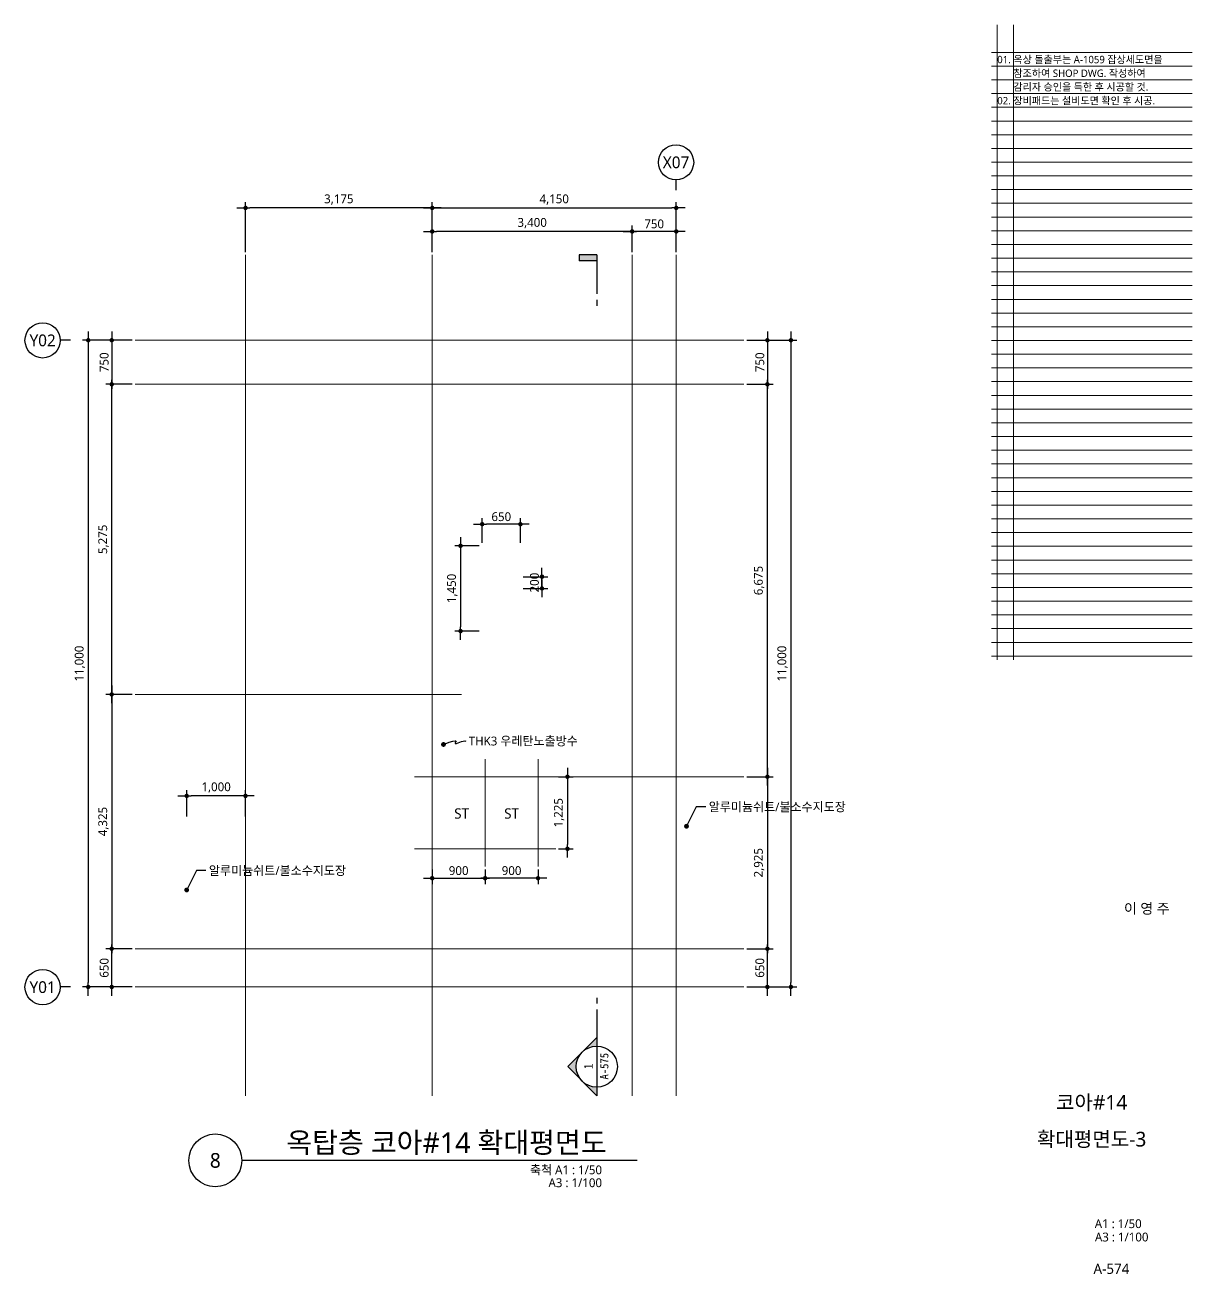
# Model space of a CAD drawing. Header units: millimetres. Extents: x 1467181 to 1720354, y 836037 to 895281.
# Drawn here: x 1700508 to 1720354, y 874037 to 895281 of the extents above; entities that cross this region are included whole.
import ezdxf
from ezdxf.enums import TextEntityAlignment as Align

# ---------------------------------------------------------------- set-up
doc = ezdxf.new("R2010")
doc.units = ezdxf.units.MM
doc.header["$MEASUREMENT"] = 0
doc.linetypes.add('CEN', pattern=[62, 60, -1, 0, -1])
doc.layers.get('0').update_dxf_attribs({"linetype": 'CONTINUOUS'})
for name, color, linetype, lineweight in [('A-AXIS-BUBL', 7, 'CONTINUOUS', 25), ('A-BORD-TEXT', 3, 'CONTINUOUS', 25), ('A-CNTL', 1, 'CEN', 15), ('A-DIMS', 7, 'CONTINUOUS', 25), ('A-MKXS-LEAD', 7, 'CONTINUOUS', 25), ('A-MKXS-MAK1', 3, 'CONTINUOUS', 25), ('A-MKXS-TEXT1', 3, 'CONTINUOUS', 25), ('A-MKXS-TEXT2', 7, 'CONTINUOUS', 25), ('A-MKXX-NAME', 3, 'CONTINUOUS', 25), ('A-XXXX-SYMB', 7, 'CONTINUOUS', 25), ('A-XXXX-TXT1', 3, 'CONTINUOUS', 25), ('A-XXXX-TXT2', 3, 'CONTINUOUS', 25)]:
    doc.layers.add(name, color=color, linetype=linetype, lineweight=lineweight)
doc.layers.add('A-XXXX-NPLT', color=144, linetype='CONTINUOUS', lineweight=15, plot=False)
doc.styles.add('HY울릉도L', font='')
doc.styles.add('돋움체', font='')
doc.styles.add('맑은 고딕', font='malgun.ttf')
doc.styles.add('맑은고딕', font='malgun.ttf')
doc.styles.get('HY울릉도L').set_extended_font_data('HYwulM')
doc.styles.get('돋움체').set_extended_font_data('DotumChe')
doc.dimstyles.new('CDIM', dxfattribs={"dimtxt": 3, "dimasz": 1.5, "dimexe": 2, "dimexo": 1, "dimgap": 1, "dimtad": 1, "dimdec": 0, "dimrnd": 0.5, "dimzin": 0, "dimdsep": 32, "dimlunit": 6, "dimtxsty": 'HY울릉도L', "dimblk1": '_CIDOT', "dimblk2": '_CIDOT', "dimsah": 1, "dimcen": 5.5, "dimclrd": 2, "dimclre": 2, "dimclrt": 7, "dimadec": 0, "dimazin": 0, "dimtfac": 1, "dimtdec": 0, "dimtix": 1, "dimtmove": 2, "dimatfit": 1, "dimldrblk": '_CIDOT', "dimfxl": 1, "dimtolj": 1, "dimtzin": 0, "dimlwd": -1, "dimarcsym": 0})

# ---------------------------------------------------------------- blocks, each defined once
blk = doc.blocks.new('_CIDOT')
at = {"color": 0, "linetype": 'ByBlock'}
blk.add_line((2, 0), (-1, 0), dxfattribs=at)
at = {"color": 0, "linetype": 'ByBlock', "const_width": 0.5}
blk.add_lwpolyline([(-0.25, 0, 1), (0.25, 0, 1)], format="xyb", close=True, dxfattribs=at)
blk = doc.blocks.new('*D498')
at = {"layer": 'A-DIMS', "lineweight": -2, "transparency": 16777216}
for p, q in [((1710833, 891419), (1710833, 891869)), ((1711583, 891419), (1711583, 891869))]:
    blk.add_line(p, q, dxfattribs=at)
at = {"layer": 'A-DIMS', "transparency": 16777216}
blk.add_line((1711508, 891769), (1710908, 891769), dxfattribs=at)
at = {"layer": 'A-DIMS', "transparency": 16777216, "xscale": 75, "yscale": 75, "zscale": 75, "rotation": 180}
blk.add_blockref('_CIDOT', (1710833, 891769), dxfattribs=at)
at = {"layer": 'A-DIMS', "transparency": 16777216, "xscale": 75, "yscale": 75, "zscale": 75}
blk.add_blockref('_CIDOT', (1711583, 891769), dxfattribs=at)
at = {"layer": 'A-DIMS', "color": 3, "transparency": 16777216, "insert": (1711208, 891897), "char_height": 150, "attachment_point": 5, "style": '맑은고딕'}
blk.add_mtext('\\A1;750', dxfattribs=at)
blk = doc.blocks.new('*D499')
at = {"layer": 'A-DIMS', "lineweight": -2, "transparency": 16777216}
for p, q in [((1707433, 891419), (1707433, 891869)), ((1710833, 891419), (1710833, 891869))]:
    blk.add_line(p, q, dxfattribs=at)
at = {"layer": 'A-DIMS', "transparency": 16777216}
blk.add_line((1710758, 891769), (1707508, 891769), dxfattribs=at)
at = {"layer": 'A-DIMS', "transparency": 16777216, "xscale": 75, "yscale": 75, "zscale": 75, "rotation": 180}
blk.add_blockref('_CIDOT', (1707433, 891769), dxfattribs=at)
at = {"layer": 'A-DIMS', "transparency": 16777216, "xscale": 75, "yscale": 75, "zscale": 75}
blk.add_blockref('_CIDOT', (1710833, 891769), dxfattribs=at)
at = {"layer": 'A-DIMS', "color": 3, "transparency": 16777216, "insert": (1709133, 891909), "char_height": 150, "attachment_point": 5, "style": '맑은고딕'}
blk.add_mtext('\\A1;3,400', dxfattribs=at)
blk = doc.blocks.new('*D500')
at = {"layer": 'A-DIMS', "lineweight": -2, "transparency": 16777216}
for p, q in [((1702333, 889169), (1701883, 889169)), ((1702333, 883894), (1701883, 883894))]:
    blk.add_line(p, q, dxfattribs=at)
at = {"layer": 'A-DIMS', "transparency": 16777216}
blk.add_line((1701983, 883969), (1701983, 889094), dxfattribs=at)
at = {"layer": 'A-DIMS', "transparency": 16777216, "xscale": 75, "yscale": 75, "zscale": 75}
for p, rotation in [((1701983, 889169), 90), ((1701983, 883894), 270)]:
    blk.add_blockref('_CIDOT', p, dxfattribs=dict(at, rotation=rotation))
at = {"layer": 'A-DIMS', "color": 3, "transparency": 16777216, "insert": (1701843, 886532), "char_height": 150, "attachment_point": 5, "rotation": 90, "style": '맑은고딕'}
blk.add_mtext('\\A1;5,275', dxfattribs=at)
blk = doc.blocks.new('*D501')
at = {"layer": 'A-DIMS', "lineweight": -2, "transparency": 16777216}
for p, q in [((1702333, 889919), (1701883, 889919)), ((1702333, 889169), (1701883, 889169))]:
    blk.add_line(p, q, dxfattribs=at)
at = {"layer": 'A-DIMS', "transparency": 16777216}
blk.add_line((1701983, 889844), (1701983, 889244), dxfattribs=at)
at = {"layer": 'A-DIMS', "transparency": 16777216, "xscale": 75, "yscale": 75, "zscale": 75}
for p, rotation in [((1701983, 889919), 90), ((1701983, 889169), 270)]:
    blk.add_blockref('_CIDOT', p, dxfattribs=dict(at, rotation=rotation))
at = {"layer": 'A-DIMS', "color": 3, "transparency": 16777216, "insert": (1701855, 889544), "char_height": 150, "attachment_point": 5, "rotation": 90, "style": '맑은고딕'}
blk.add_mtext('\\A1;750', dxfattribs=at)
blk = doc.blocks.new('*D502')
at = {"layer": 'A-DIMS', "lineweight": -2, "transparency": 16777216}
for p, q in [((1702333, 889919), (1701483, 889919)), ((1702333, 878919), (1701483, 878919))]:
    blk.add_line(p, q, dxfattribs=at)
at = {"layer": 'A-DIMS', "transparency": 16777216}
blk.add_line((1701583, 889844), (1701583, 878994), dxfattribs=at)
at = {"layer": 'A-DIMS', "transparency": 16777216, "xscale": 75, "yscale": 75, "zscale": 75}
for p, rotation in [((1701583, 889919), 90), ((1701583, 878919), 270)]:
    blk.add_blockref('_CIDOT', p, dxfattribs=dict(at, rotation=rotation))
at = {"layer": 'A-DIMS', "color": 3, "transparency": 16777216, "insert": (1701442, 884419), "char_height": 150, "attachment_point": 5, "rotation": 90, "style": '맑은고딕'}
blk.add_mtext('\\A1;11,000', dxfattribs=at)
blk = doc.blocks.new('*D503')
at = {"layer": 'A-DIMS', "lineweight": -2, "transparency": 16777216}
for p, q in [((1702333, 883894), (1701883, 883894)), ((1702333, 879569), (1701883, 879569))]:
    blk.add_line(p, q, dxfattribs=at)
at = {"layer": 'A-DIMS', "transparency": 16777216}
blk.add_line((1701983, 883819), (1701983, 879644), dxfattribs=at)
at = {"layer": 'A-DIMS', "transparency": 16777216, "xscale": 75, "yscale": 75, "zscale": 75}
for p, rotation in [((1701983, 883894), 90), ((1701983, 879569), 270)]:
    blk.add_blockref('_CIDOT', p, dxfattribs=dict(at, rotation=rotation))
at = {"layer": 'A-DIMS', "color": 3, "transparency": 16777216, "insert": (1701843, 881732), "char_height": 150, "attachment_point": 5, "rotation": 90, "style": '맑은고딕'}
blk.add_mtext('\\A1;4,325', dxfattribs=at)
blk = doc.blocks.new('*D504')
at = {"layer": 'A-DIMS', "lineweight": -2, "transparency": 16777216}
for p, q in [((1702333, 879569), (1701883, 879569)), ((1702333, 878919), (1701883, 878919))]:
    blk.add_line(p, q, dxfattribs=at)
at = {"layer": 'A-DIMS', "transparency": 16777216}
blk.add_line((1701983, 878994), (1701983, 879494), dxfattribs=at)
at = {"layer": 'A-DIMS', "transparency": 16777216, "xscale": 75, "yscale": 75, "zscale": 75}
for p, rotation in [((1701983, 879569), 90), ((1701983, 878919), 270)]:
    blk.add_blockref('_CIDOT', p, dxfattribs=dict(at, rotation=rotation))
at = {"layer": 'A-DIMS', "color": 3, "transparency": 16777216, "insert": (1701855, 879244), "char_height": 150, "attachment_point": 5, "rotation": 90, "style": '맑은고딕'}
blk.add_mtext('\\A1;650', dxfattribs=at)
blk = doc.blocks.new('*D505')
at = {"layer": 'A-DIMS', "lineweight": -2, "transparency": 16777216}
for p, q in [((1708333, 880919), (1708333, 880669)), ((1709233, 880919), (1709233, 880669))]:
    blk.add_line(p, q, dxfattribs=at)
at = {"layer": 'A-DIMS', "transparency": 16777216}
blk.add_line((1709158, 880769), (1708408, 880769), dxfattribs=at)
at = {"layer": 'A-DIMS', "transparency": 16777216, "xscale": 75, "yscale": 75, "zscale": 75, "rotation": 180}
blk.add_blockref('_CIDOT', (1708333, 880769), dxfattribs=at)
at = {"layer": 'A-DIMS', "transparency": 16777216, "xscale": 75, "yscale": 75, "zscale": 75}
blk.add_blockref('_CIDOT', (1709233, 880769), dxfattribs=at)
at = {"layer": 'A-DIMS', "color": 3, "transparency": 16777216, "insert": (1708783, 880897), "char_height": 150, "attachment_point": 5, "style": '맑은고딕'}
blk.add_mtext('\\A1;900', dxfattribs=at)
blk = doc.blocks.new('*D506')
at = {"layer": 'A-DIMS', "lineweight": -2, "transparency": 16777216}
for p, q in [((1707433, 880919), (1707433, 880669)), ((1708333, 880919), (1708333, 880669))]:
    blk.add_line(p, q, dxfattribs=at)
at = {"layer": 'A-DIMS', "transparency": 16777216}
blk.add_line((1707508, 880769), (1708258, 880769), dxfattribs=at)
at = {"layer": 'A-DIMS', "transparency": 16777216, "xscale": 75, "yscale": 75, "zscale": 75, "rotation": 180}
blk.add_blockref('_CIDOT', (1707433, 880769), dxfattribs=at)
at = {"layer": 'A-DIMS', "transparency": 16777216, "xscale": 75, "yscale": 75, "zscale": 75}
blk.add_blockref('_CIDOT', (1708333, 880769), dxfattribs=at)
at = {"layer": 'A-DIMS', "color": 3, "transparency": 16777216, "insert": (1707883, 880897), "char_height": 150, "attachment_point": 5, "style": '맑은고딕'}
blk.add_mtext('\\A1;900', dxfattribs=at)
blk = doc.blocks.new('*D507')
at = {"layer": 'A-DIMS', "lineweight": -2, "transparency": 16777216}
for p, q in [((1709583, 882494), (1709833, 882494)), ((1709583, 881269), (1709833, 881269))]:
    blk.add_line(p, q, dxfattribs=at)
at = {"layer": 'A-DIMS', "transparency": 16777216}
blk.add_line((1709733, 882419), (1709733, 881344), dxfattribs=at)
at = {"layer": 'A-DIMS', "transparency": 16777216, "xscale": 75, "yscale": 75, "zscale": 75}
for p, rotation in [((1709733, 882494), 90), ((1709733, 881269), 270)]:
    blk.add_blockref('_CIDOT', p, dxfattribs=dict(at, rotation=rotation))
at = {"layer": 'A-DIMS', "color": 3, "transparency": 16777216, "insert": (1709592, 881882), "char_height": 150, "attachment_point": 5, "rotation": 90, "style": '맑은고딕'}
blk.add_mtext('\\A1;1,225', dxfattribs=at)
blk = doc.blocks.new('*D508')
at = {"layer": 'A-DIMS', "lineweight": -2, "transparency": 16777216}
for p, q in [((1707433, 891419), (1707433, 892269)), ((1711583, 891419), (1711583, 892269))]:
    blk.add_line(p, q, dxfattribs=at)
at = {"layer": 'A-DIMS', "transparency": 16777216}
blk.add_line((1707508, 892169), (1711508, 892169), dxfattribs=at)
at = {"layer": 'A-DIMS', "transparency": 16777216, "xscale": 75, "yscale": 75, "zscale": 75, "rotation": 180}
blk.add_blockref('_CIDOT', (1707433, 892169), dxfattribs=at)
at = {"layer": 'A-DIMS', "transparency": 16777216, "xscale": 75, "yscale": 75, "zscale": 75}
blk.add_blockref('_CIDOT', (1711583, 892169), dxfattribs=at)
at = {"layer": 'A-DIMS', "color": 3, "transparency": 16777216, "insert": (1709508, 892310), "char_height": 150, "attachment_point": 5, "style": '맑은고딕'}
blk.add_mtext('\\A1;4,150', dxfattribs=at)
blk = doc.blocks.new('*D509')
at = {"layer": 'A-DIMS', "lineweight": -2, "transparency": 16777216}
for p, q in [((1704258, 891419), (1704258, 892269)), ((1707433, 891419), (1707433, 892269))]:
    blk.add_line(p, q, dxfattribs=at)
at = {"layer": 'A-DIMS', "transparency": 16777216}
blk.add_line((1707358, 892169), (1704333, 892169), dxfattribs=at)
at = {"layer": 'A-DIMS', "transparency": 16777216, "xscale": 75, "yscale": 75, "zscale": 75, "rotation": 180}
blk.add_blockref('_CIDOT', (1704258, 892169), dxfattribs=at)
at = {"layer": 'A-DIMS', "transparency": 16777216, "xscale": 75, "yscale": 75, "zscale": 75}
blk.add_blockref('_CIDOT', (1707433, 892169), dxfattribs=at)
at = {"layer": 'A-DIMS', "color": 3, "transparency": 16777216, "insert": (1705845, 892310), "char_height": 150, "attachment_point": 5, "style": '맑은고딕'}
blk.add_mtext('\\A1;3,175', dxfattribs=at)
blk = doc.blocks.new('*D510')
at = {"layer": 'A-DIMS', "lineweight": -2, "transparency": 16777216}
for p, q in [((1712783, 889169), (1713233, 889169)), ((1712783, 882494), (1713233, 882494))]:
    blk.add_line(p, q, dxfattribs=at)
at = {"layer": 'A-DIMS', "transparency": 16777216}
blk.add_line((1713133, 882569), (1713133, 889094), dxfattribs=at)
at = {"layer": 'A-DIMS', "transparency": 16777216, "xscale": 75, "yscale": 75, "zscale": 75}
for p, rotation in [((1713133, 889169), 90), ((1713133, 882494), 270)]:
    blk.add_blockref('_CIDOT', p, dxfattribs=dict(at, rotation=rotation))
at = {"layer": 'A-DIMS', "color": 3, "transparency": 16777216, "insert": (1712993, 885832), "char_height": 150, "attachment_point": 5, "rotation": 90, "style": '맑은고딕'}
blk.add_mtext('\\A1;6,675', dxfattribs=at)
blk = doc.blocks.new('*D511')
at = {"layer": 'A-DIMS', "lineweight": -2, "transparency": 16777216}
for p, q in [((1712783, 889919), (1713233, 889919)), ((1712783, 889169), (1713233, 889169))]:
    blk.add_line(p, q, dxfattribs=at)
at = {"layer": 'A-DIMS', "transparency": 16777216}
blk.add_line((1713133, 889844), (1713133, 889244), dxfattribs=at)
at = {"layer": 'A-DIMS', "transparency": 16777216, "xscale": 75, "yscale": 75, "zscale": 75}
for p, rotation in [((1713133, 889919), 90), ((1713133, 889169), 270)]:
    blk.add_blockref('_CIDOT', p, dxfattribs=dict(at, rotation=rotation))
at = {"layer": 'A-DIMS', "color": 3, "transparency": 16777216, "insert": (1713005, 889544), "char_height": 150, "attachment_point": 5, "rotation": 90, "style": '맑은고딕'}
blk.add_mtext('\\A1;750', dxfattribs=at)
blk = doc.blocks.new('*D512')
at = {"layer": 'A-DIMS', "lineweight": -2, "transparency": 16777216}
for p, q in [((1712783, 889919), (1713633, 889919)), ((1712783, 878919), (1713633, 878919))]:
    blk.add_line(p, q, dxfattribs=at)
at = {"layer": 'A-DIMS', "transparency": 16777216}
blk.add_line((1713533, 889844), (1713533, 878994), dxfattribs=at)
at = {"layer": 'A-DIMS', "transparency": 16777216, "xscale": 75, "yscale": 75, "zscale": 75}
for p, rotation in [((1713533, 889919), 90), ((1713533, 878919), 270)]:
    blk.add_blockref('_CIDOT', p, dxfattribs=dict(at, rotation=rotation))
at = {"layer": 'A-DIMS', "color": 3, "transparency": 16777216, "insert": (1713392, 884419), "char_height": 150, "attachment_point": 5, "rotation": 90, "style": '맑은고딕'}
blk.add_mtext('\\A1;11,000', dxfattribs=at)
blk = doc.blocks.new('*D513')
at = {"layer": 'A-DIMS', "lineweight": -2, "transparency": 16777216}
for p, q in [((1712783, 882494), (1713233, 882494)), ((1712783, 879569), (1713233, 879569))]:
    blk.add_line(p, q, dxfattribs=at)
at = {"layer": 'A-DIMS', "transparency": 16777216}
blk.add_line((1713133, 882419), (1713133, 879644), dxfattribs=at)
at = {"layer": 'A-DIMS', "transparency": 16777216, "xscale": 75, "yscale": 75, "zscale": 75}
for p, rotation in [((1713133, 882494), 90), ((1713133, 879569), 270)]:
    blk.add_blockref('_CIDOT', p, dxfattribs=dict(at, rotation=rotation))
at = {"layer": 'A-DIMS', "color": 3, "transparency": 16777216, "insert": (1712993, 881032), "char_height": 150, "attachment_point": 5, "rotation": 90, "style": '맑은고딕'}
blk.add_mtext('\\A1;2,925', dxfattribs=at)
blk = doc.blocks.new('*D514')
at = {"layer": 'A-DIMS', "lineweight": -2, "transparency": 16777216}
for p, q in [((1712783, 879569), (1713233, 879569)), ((1712783, 878919), (1713233, 878919))]:
    blk.add_line(p, q, dxfattribs=at)
at = {"layer": 'A-DIMS', "transparency": 16777216}
blk.add_line((1713133, 878994), (1713133, 879494), dxfattribs=at)
at = {"layer": 'A-DIMS', "transparency": 16777216, "xscale": 75, "yscale": 75, "zscale": 75}
for p, rotation in [((1713133, 879569), 90), ((1713133, 878919), 270)]:
    blk.add_blockref('_CIDOT', p, dxfattribs=dict(at, rotation=rotation))
at = {"layer": 'A-DIMS', "color": 3, "transparency": 16777216, "insert": (1713005, 879244), "char_height": 150, "attachment_point": 5, "rotation": 90, "style": '맑은고딕'}
blk.add_mtext('\\A1;650', dxfattribs=at)
blk = doc.blocks.new('CORE 8- 단면')
at = {"layer": 'A-MKXS-MAK1'}
blk.add_hatch(color=256, dxfattribs=at).paths.add_polyline_path([(22637, 13698), (22637, 13798), (22937, 13798), (22937, 13698)])
h = blk.add_hatch(color=256, dxfattribs=at)
h.paths.add_polyline_path([(22442, -7), (22690, 241, 0.414214), (22690, -254)])
h.paths.add_polyline_path([(22690, 241), (22937, 488), (22937, 343, 0.198912)])
h.paths.add_polyline_path([(22690, -254, 0.198912), (22937, -357), (22937, -502)])
for p, q in [((22637, 13798), (22637, 13698)), ((22937, 13798), (22637, 13798)), ((22937, 13698), (22637, 13698)), ((22937, 13798), (22937, 13135)), ((22937, 13035), (22937, 12935)), ((22937, 1166), (22937, 1066)), ((22937, 966), (22937, -502)), ((22937, 488), (22442, -7)), ((22937, -502), (22442, -7))]:
    blk.add_line(p, q, dxfattribs=at)
blk.add_circle((22937, -7), 350, dxfattribs=at)
at = {"layer": 'A-MKXS-TEXT2', "style": '돋움체'}
for s, height, p in [('A-575', 140, (23065, 0)), ('1', 150, (22793, -2))]:
    blk.add_text(s, height=height, rotation=90, dxfattribs=at).set_placement(p, align=Align.MIDDLE)
blk = doc.blocks.new('*D561')
at = {"layer": 'A-DIMS', "lineweight": -2, "transparency": 16777216}
for p, q in [((1703258, 881819), (1703258, 882269)), ((1704258, 881819), (1704258, 882269))]:
    blk.add_line(p, q, dxfattribs=at)
at = {"layer": 'A-DIMS', "transparency": 16777216}
blk.add_line((1704183, 882169), (1703333, 882169), dxfattribs=at)
at = {"layer": 'A-DIMS', "transparency": 16777216, "xscale": 75, "yscale": 75, "zscale": 75, "rotation": 180}
blk.add_blockref('_CIDOT', (1703258, 882169), dxfattribs=at)
at = {"layer": 'A-DIMS', "transparency": 16777216, "xscale": 75, "yscale": 75, "zscale": 75}
blk.add_blockref('_CIDOT', (1704258, 882169), dxfattribs=at)
at = {"layer": 'A-DIMS', "color": 3, "transparency": 16777216, "insert": (1703758, 882310), "char_height": 150, "attachment_point": 5, "style": '맑은고딕'}
blk.add_mtext('\\A1;1,000', dxfattribs=at)
blk = doc.blocks.new('NOTE(220317)')
at = {"layer": 'A-XXXX-NPLT'}
for p, q in [((1010649.8, 179732.7), (1010649.8, 175412.7)), ((1010759.8, 179732.7), (1010759.8, 175412.7)), ((1010609.8, 179546.1), (1011974.8, 179546.1)), ((1010609.8, 179452.7), (1011974.8, 179452.7)), ((1010609.8, 179359.4), (1011974.8, 179359.4)), ((1010609.8, 179266.1), (1011974.8, 179266.1)), ((1010609.8, 179172.7), (1011974.8, 179172.7)), ((1010609.8, 179079.4), (1011974.8, 179079.4)), ((1010609.8, 178986.1), (1011974.8, 178986.1)), ((1010609.8, 178892.7), (1011974.8, 178892.7)), ((1010609.8, 178799.4), (1011974.8, 178799.4)), ((1010609.8, 178706.1), (1011974.8, 178706.1)), ((1010609.8, 178612.7), (1011974.8, 178612.7)), ((1010609.8, 178519.4), (1011974.8, 178519.4)), ((1010609.8, 178426.1), (1011974.8, 178426.1)), ((1010609.8, 178332.7), (1011974.8, 178332.7)), ((1010609.8, 178239.4), (1011974.8, 178239.4)), ((1010609.8, 178146.1), (1011974.8, 178146.1)), ((1010609.8, 178052.7), (1011974.8, 178052.7)), ((1010609.8, 177959.4), (1011974.8, 177959.4)), ((1010609.8, 177866.1), (1011974.8, 177866.1)), ((1010609.8, 177772.7), (1011974.8, 177772.7)), ((1010609.8, 177679.4), (1011974.8, 177679.4)), ((1010609.8, 177586.1), (1011974.8, 177586.1)), ((1010609.8, 177492.7), (1011974.8, 177492.7)), ((1010609.8, 177399.4), (1011974.8, 177399.4)), ((1010609.8, 177306.1), (1011974.8, 177306.1)), ((1010609.8, 177212.7), (1011974.8, 177212.7)), ((1010609.8, 177119.4), (1011974.8, 177119.4)), ((1010609.8, 177026.1), (1011974.8, 177026.1)), ((1010609.8, 176932.7), (1011974.8, 176932.7)), ((1010609.8, 176839.4), (1011974.8, 176839.4)), ((1010609.8, 176746.1), (1011974.8, 176746.1)), ((1010609.8, 176652.7), (1011974.8, 176652.7)), ((1010609.8, 176559.4), (1011974.8, 176559.4)), ((1010609.8, 176466.1), (1011974.8, 176466.1)), ((1010609.8, 176372.7), (1011974.8, 176372.7)), ((1010609.8, 176279.4), (1011974.8, 176279.4)), ((1010609.8, 176186.1), (1011974.8, 176186.1)), ((1010609.8, 176092.7), (1011974.8, 176092.7)), ((1010609.8, 175999.4), (1011974.8, 175999.4)), ((1010609.8, 175906.1), (1011974.8, 175906.1)), ((1010609.8, 175812.7), (1011974.8, 175812.7)), ((1010609.8, 175719.4), (1011974.8, 175719.4)), ((1010609.8, 175626.1), (1011974.8, 175626.1)), ((1010609.8, 175532.7), (1011974.8, 175532.7)), ((1010609.8, 175439.4), (1011974.8, 175439.4))]:
    blk.add_line(p, q, dxfattribs=at)
blk = doc.blocks.new('NOTE_확대평면도_1')
at = {"layer": 'A-XXXX-TXT2', "style": '맑은 고딕'}
for s, p in [('01.', (7576.5, 4901.4)), ('옥상 돌출부는 A-1059 잡상세도면을', (7631.5, 4901.4)), ('참조하여 SHOP DWG. 작성하여', (7631.5, 4854.8)), ('감리자 승인을 득한 후 시공할 것.', (7631.5, 4808.1)), ('02.', (7576.5, 4761.4)), ('장비패드는 설비도면 확인 후 시공.', (7631.5, 4761.4))]:
    blk.add_text(s, height=25, dxfattribs=at).set_placement(p, align=Align.MIDDLE_LEFT)
blk = doc.blocks.new('*D591')
at = {"layer": 'A-DIMS', "lineweight": -2, "transparency": 16777216}
for p, q in [((1708283, 886472), (1708283, 886890)), ((1708933, 886472), (1708933, 886890))]:
    blk.add_line(p, q, dxfattribs=at)
at = {"layer": 'A-DIMS', "transparency": 16777216}
blk.add_line((1708858, 886790), (1708358, 886790), dxfattribs=at)
at = {"layer": 'A-DIMS', "transparency": 16777216, "xscale": 75, "yscale": 75, "zscale": 75, "rotation": 180}
blk.add_blockref('_CIDOT', (1708283, 886790), dxfattribs=at)
at = {"layer": 'A-DIMS', "transparency": 16777216, "xscale": 75, "yscale": 75, "zscale": 75}
blk.add_blockref('_CIDOT', (1708933, 886790), dxfattribs=at)
at = {"layer": 'A-DIMS', "color": 3, "transparency": 16777216, "insert": (1708608, 886917), "char_height": 150, "attachment_point": 5, "style": '맑은고딕'}
blk.add_mtext('\\A1;650', dxfattribs=at)
blk = doc.blocks.new('*D592')
at = {"layer": 'A-DIMS', "lineweight": -2, "transparency": 16777216}
for p, q in [((1708233, 886422), (1707815, 886422)), ((1708232, 884972), (1707815, 884972))]:
    blk.add_line(p, q, dxfattribs=at)
at = {"layer": 'A-DIMS', "transparency": 16777216}
blk.add_line((1707915, 886347), (1707915, 885047), dxfattribs=at)
at = {"layer": 'A-DIMS', "transparency": 16777216, "xscale": 75, "yscale": 75, "zscale": 75}
for p, rotation in [((1707915, 886422), 90), ((1707915, 884972), 270)]:
    blk.add_blockref('_CIDOT', p, dxfattribs=dict(at, rotation=rotation))
at = {"layer": 'A-DIMS', "color": 3, "transparency": 16777216, "insert": (1707775, 885697), "char_height": 150, "attachment_point": 5, "rotation": 90, "style": '맑은고딕'}
blk.add_mtext('\\A1;1,450', dxfattribs=at)
blk = doc.blocks.new('*D593')
at = {"layer": 'A-DIMS', "lineweight": -2, "transparency": 16777216}
for p, q in [((1708982, 885897), (1709400, 885897)), ((1708982, 885697), (1709400, 885697))]:
    blk.add_line(p, q, dxfattribs=at)
at = {"layer": 'A-DIMS', "transparency": 16777216}
for p, q in [((1709300, 885972), (1709300, 886047)), ((1709300, 885697), (1709300, 885897)), ((1709300, 885622), (1709300, 885547))]:
    blk.add_line(p, q, dxfattribs=at)
at = {"layer": 'A-DIMS', "transparency": 16777216, "xscale": 75, "yscale": 75, "zscale": 75}
for p, rotation in [((1709300, 885897), 270), ((1709300, 885697), 90)]:
    blk.add_blockref('_CIDOT', p, dxfattribs=dict(at, rotation=rotation))
at = {"layer": 'A-DIMS', "color": 3, "transparency": 16777216, "insert": (1709172, 885797), "char_height": 150, "attachment_point": 5, "rotation": 90, "style": '맑은고딕'}
blk.add_mtext('\\A1;200', dxfattribs=at)

msp = doc.modelspace()

# ---------------------------------------------------------------- linework, layer by layer
at = {"layer": 'A-AXIS-BUBL', "ltscale": 0.2}
for p, q in [((1711582.6, 892469.4), (1711582.6, 892644.4)), ((1701282.6, 889919.4), (1701107.6, 889919.4)), ((1701282.6, 878919.4), (1701107.6, 878919.4))]:
    msp.add_line(p, q, dxfattribs=at)
for centre in [(1711579.7, 892944.4), (1700807.6, 889916.4), (1700807.6, 878916.4)]:
    msp.add_circle(centre, 300, dxfattribs=at)
at = {"layer": 'A-CNTL'}
for p, q in [((1704257.6, 877069.4), (1704257.6, 891369.4)), ((1707432.6, 877069.4), (1707432.6, 891369.4)), ((1710832.6, 877069.4), (1710832.6, 891369.4)), ((1711582.6, 877069.4), (1711582.6, 891369.4)), ((1702382.6, 889919.4), (1712732.6, 889919.4)), ((1702382.6, 889169.4), (1712732.6, 889169.4)), ((1702382.6, 883894.4), (1707932.6, 883894.4)), ((1708332.6, 880969.4), (1708332.6, 882794.4)), ((1709232.6, 880969.4), (1709232.6, 882794.4)), ((1707132.6, 882494.4), (1712732.6, 882494.4)), ((1707132.6, 881269.4), (1709532.6, 881269.4)), ((1702382.6, 879569.4), (1712732.6, 879569.4)), ((1702382.6, 878919.4), (1712732.6, 878919.4))]:
    msp.add_line(p, q, dxfattribs=at)
at = {"layer": 'A-MKXS-LEAD'}
for points in [[(1707623.8, 883042.9), (1707721.6, 883079.8), (1707785.3, 883099.7), (1707821.5, 883106.1), (1707836.9, 883102.6), (1707838.1, 883092.7), (1707831.6, 883079.9), (1707824, 883067.7), (1707822.1, 883059.7), (1707830.7, 883058.3), (1707848.9, 883062.7), (1707873.7, 883071), (1707902.6, 883081.1), (1707932.8, 883091.2), (1707961.6, 883099.3), (1707986.3, 883103.6), (1708004.2, 883102.2)], [(1712085.7, 881981.1), (1711921.7, 881981.1), (1711921.7, 881981.1), (1711757.6, 881653), (1711757.6, 881653)], [(1703585.7, 880897.5), (1703421.7, 880897.5), (1703421.7, 880897.5), (1703257.6, 880569.4), (1703257.6, 880569.4)]]:
    msp.add_lwpolyline(points, dxfattribs=at)
at = {"layer": 'A-MKXS-LEAD', "const_width": 40}
for points in [[(1707603.9, 883045.3, 1), (1707645.4, 883041.2, 1)], [(1711736.9, 881655.1, 1), (1711778.4, 881650.9, 1)], [(1703236.9, 880571.4, 1), (1703278.4, 880567.3, 1)]]:
    msp.add_lwpolyline(points, format="xyb", close=True, dxfattribs=at)
at = {"layer": 'A-XXXX-SYMB'}
msp.add_line((1710921, 875969.4), (1704194.3, 875969.4), dxfattribs=at)
msp.add_circle((1703744.3, 875969.4), 450, dxfattribs=at)

# ---------------------------------------------------------------- block references
for name, p, xscale, yscale, zscale in [('NOTE(220317)', (-809582.5, 445948.8), 2.499999981306344, 2.499999981306344, 2.499999981306344), ('NOTE_확대평면도_1', (1679159.5, 870186), 4.999999962612687, 4.999999962612687, 4.999999962612687)]:
    msp.add_blockref(name, p, dxfattribs=dict(xscale=xscale, yscale=yscale, zscale=zscale))
at = {"layer": 'A-DIMS'}
msp.add_blockref('CORE 8- 단면', (1687295.3, 877571), dxfattribs=at)

# ---------------------------------------------------------------- texts
at = {"layer": 'A-BORD-TEXT', "style": '맑은고딕'}
for s, height, p in [('이 영 주', 175, (1719973.8, 880165.5)), ('A1 : 1/50', 150, (1719499, 874817.8)), ('A3 : 1/100', 150, (1719613.9, 874591)), ('A-574', 175, (1719289.2, 874039.2))]:
    msp.add_text(s, height=height, dxfattribs=at).set_placement(p, align=Align.RIGHT)
for s, p in [('코아#14', (1718648.2, 876955.6)), ('확대평면도-3', (1718648.2, 876330.6))]:
    msp.add_text(s, height=250, dxfattribs=at).set_placement(p, align=Align.MIDDLE_CENTER)
at = {"layer": 'A-MKXS-TEXT1', "style": '맑은고딕'}
for s, p in [('THK3 우레탄노출방수', (1708054.2, 883102.2)), ('알루미늄쉬트/불소수지도장', (1712135.7, 881981.1)), ('알루미늄쉬트/불소수지도장', (1703635.7, 880897.5))]:
    msp.add_text(s, height=150, dxfattribs=at).set_placement(p, align=Align.MIDDLE_LEFT)
at = {"layer": 'A-MKXX-NAME', "style": '맑은고딕'}
for p in [(1707932.6, 881869.4), (1708782.6, 881869.4)]:
    msp.add_text('ST', height=175, dxfattribs=at).set_placement(p, align=Align.MIDDLE_CENTER)
at = {"layer": 'A-XXXX-TXT1', "style": '맑은고딕'}
msp.add_text('옥탑층 코아#14 확대평면도', height=350, dxfattribs=at).set_placement((1710399, 875992), align=Align.BOTTOM_RIGHT)
msp.add_text('8', height=250, dxfattribs=at).set_placement((1703744.3, 875969.4), align=Align.MIDDLE)
for s, p in [('축척 A1 : 1/50', (1710321.1, 875883.2)), ('A3 : 1/100', (1710321.1, 875664.3))]:
    msp.add_text(s, height=150, dxfattribs=at).set_placement(p, align=Align.TOP_RIGHT)
at = {"layer": 'A-XXXX-TXT2', "ltscale": 0.2, "style": '맑은고딕'}
for s, p in [('X07', (1711579.7, 892944.4)), ('Y02', (1700807.6, 889916.4)), ('Y01', (1700807.6, 878916.4))]:
    msp.add_text(s, height=200, dxfattribs=at).set_placement(p, align=Align.MIDDLE)

# ---------------------------------------------------------------- dimensions: what is measured, and where the dimension line sits
at = {"layer": 'A-DIMS'}
for base, p1, p2, angle, picture, middle in [((1704257.6, 892169.4), (1707432.6, 891369.4), (1704257.6, 891369.4), 180, '*D509', (1705845.1, 892309.8)), ((1711582.6, 892169.4), (1707432.6, 891369.4), (1711582.6, 891369.4), 0, '*D508', (1709507.6, 892309.8)), ((1707432.6, 891769.4), (1710832.6, 891369.4), (1707432.6, 891369.4), 180, '*D499', (1709132.6, 891909.4)), ((1710832.6, 891769.4), (1711582.6, 891369.4), (1710832.6, 891369.4), 180, '*D498', (1711207.6, 891896.9)), ((1701582.6, 878919.4), (1702382.6, 889919.4), (1702382.6, 878919.4), 90, '*D502', (1701442.1, 884419.4)), ((1701982.6, 889169.4), (1702382.6, 889919.4), (1702382.6, 889169.4), 90, '*D501', (1701855.1, 889544.4)), ((1713132.6, 889169.4), (1712732.6, 889919.4), (1712732.6, 889169.4), 90, '*D511', (1713005.1, 889544.4)), ((1713532.6, 878919.4), (1712732.6, 889919.4), (1712732.6, 878919.4), 90, '*D512', (1713392.1, 884419.4)), ((1701982.6, 889169.4), (1702382.6, 883894.4), (1702382.6, 889169.4), 270, '*D500', (1701842.5, 886531.9)), ((1713132.6, 889169.4), (1712732.6, 882494.4), (1712732.6, 889169.4), 270, '*D510', (1712992.5, 885831.9)), ((1707915.1, 884972.4), (1708282.6, 886422), (1708282.3, 884972.4), 90, '*D592', (1707774.6, 885697.2)), ((1709300, 885897.4), (1708932.5, 885697.4), (1708932.5, 885897.4), 270, '*D593', (1709172.5, 885797.4)), ((1701982.6, 879569.4), (1702382.6, 883894.4), (1702382.6, 879569.4), 90, '*D503', (1701842.5, 881731.9)), ((1709732.6, 881269.4), (1709532.6, 882494.4), (1709532.6, 881269.4), 90, '*D507', (1709592.1, 881881.9)), ((1713132.6, 879569.4), (1712732.6, 882494.4), (1712732.6, 879569.4), 90, '*D513', (1712992.5, 881031.9)), ((1703257.6, 882169.4), (1704257.6, 881769.4), (1703257.6, 881769.4), 180, '*D561', (1703757.6, 882309.8)), ((1708332.6, 880769.4), (1707432.6, 880969.4), (1708332.6, 880969.4), 180, '*D506', (1707882.6, 880896.9)), ((1701982.6, 879569.4), (1702382.6, 878919.4), (1702382.6, 879569.4), 270, '*D504', (1701855.1, 879244.4)), ((1713132.6, 879569.4), (1712732.6, 878919.4), (1712732.6, 879569.4), 270, '*D514', (1713005.1, 879244.4))]:
    dim = msp.add_linear_dim(base=base, p1=p1, p2=p2, angle=angle, dimstyle='CDIM', override={"dimscale": 50, "dimtxsty": '맑은고딕', "dimclrd": 256, "dimclre": 256, "dimclrt": 3}, dxfattribs=at)
    dim.commit()
    dim.dimension.update_dxf_attribs({"geometry": picture, "text_midpoint": middle})
for base, p1, p2, picture, middle in [((1708282.6, 886789.6), (1708932.6, 886422.4), (1708282.6, 886422), '*D591', (1708607.6, 886917.1)), ((1708332.6, 880769.4), (1709232.6, 880969.4), (1708332.6, 880969.4), '*D505', (1708782.6, 880896.9))]:
    dim = msp.add_linear_dim(base=base, p1=p1, p2=p2, dimstyle='CDIM', override={"dimscale": 50, "dimtxsty": '맑은고딕', "dimclrd": 256, "dimclre": 256, "dimclrt": 3}, dxfattribs=at)
    dim.commit()
    dim.dimension.update_dxf_attribs({"geometry": picture, "text_midpoint": middle})

doc.saveas('drawing.dxf')
